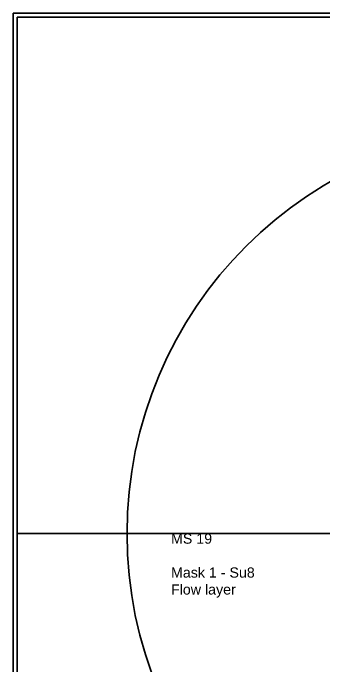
# Model space of a CAD drawing. Header units: millimetres. Extents: x 1000 to 444771, y -11148 to 590229.
# Drawn here: x 151000 to 189185, y 346720 to 427000 of the extents above; entities that cross this region are included whole.
import ezdxf

# ---------------------------------------------------------------- set-up
doc = ezdxf.new("R2010")
doc.units = ezdxf.units.MM
doc.layers.add('CLEAR', color=140, linetype='Continuous')
doc.layers.add('MASK', color=20, linetype='Continuous')
doc.styles.get("Standard").update_dxf_attribs({"font": 'arial.ttf'})

msp = doc.modelspace()

# ---------------------------------------------------------------- linework, layer by layer
msp.add_line((151500, 363000), (278500, 363000))
msp.add_circle((215000, 363000), 50000)
at = {"layer": 'CLEAR'}
for p, q in [((151000, 427000), (279000, 427000)), ((151000, 299000), (151000, 427000))]:
    msp.add_line(p, q, dxfattribs=at)
at = {"layer": 'MASK'}
for p, q in [((151500, 426500), (278500, 426500)), ((151500, 299500), (151500, 426500))]:
    msp.add_line(p, q, dxfattribs=at)

# ---------------------------------------------------------------- texts
at = {"layer": 'CLEAR', "insert": (170401, 363000), "char_height": 2000, "attachment_point": 1}
msp.add_mtext_dynamic_manual_height_columns('{\\H0.625x;MS 19\\P\\PMask 1 - Su8\\PFlow layer}', width=13962.33, gutter_width=12.5, heights=[11903], dxfattribs=at)

doc.saveas('drawing.dxf')
